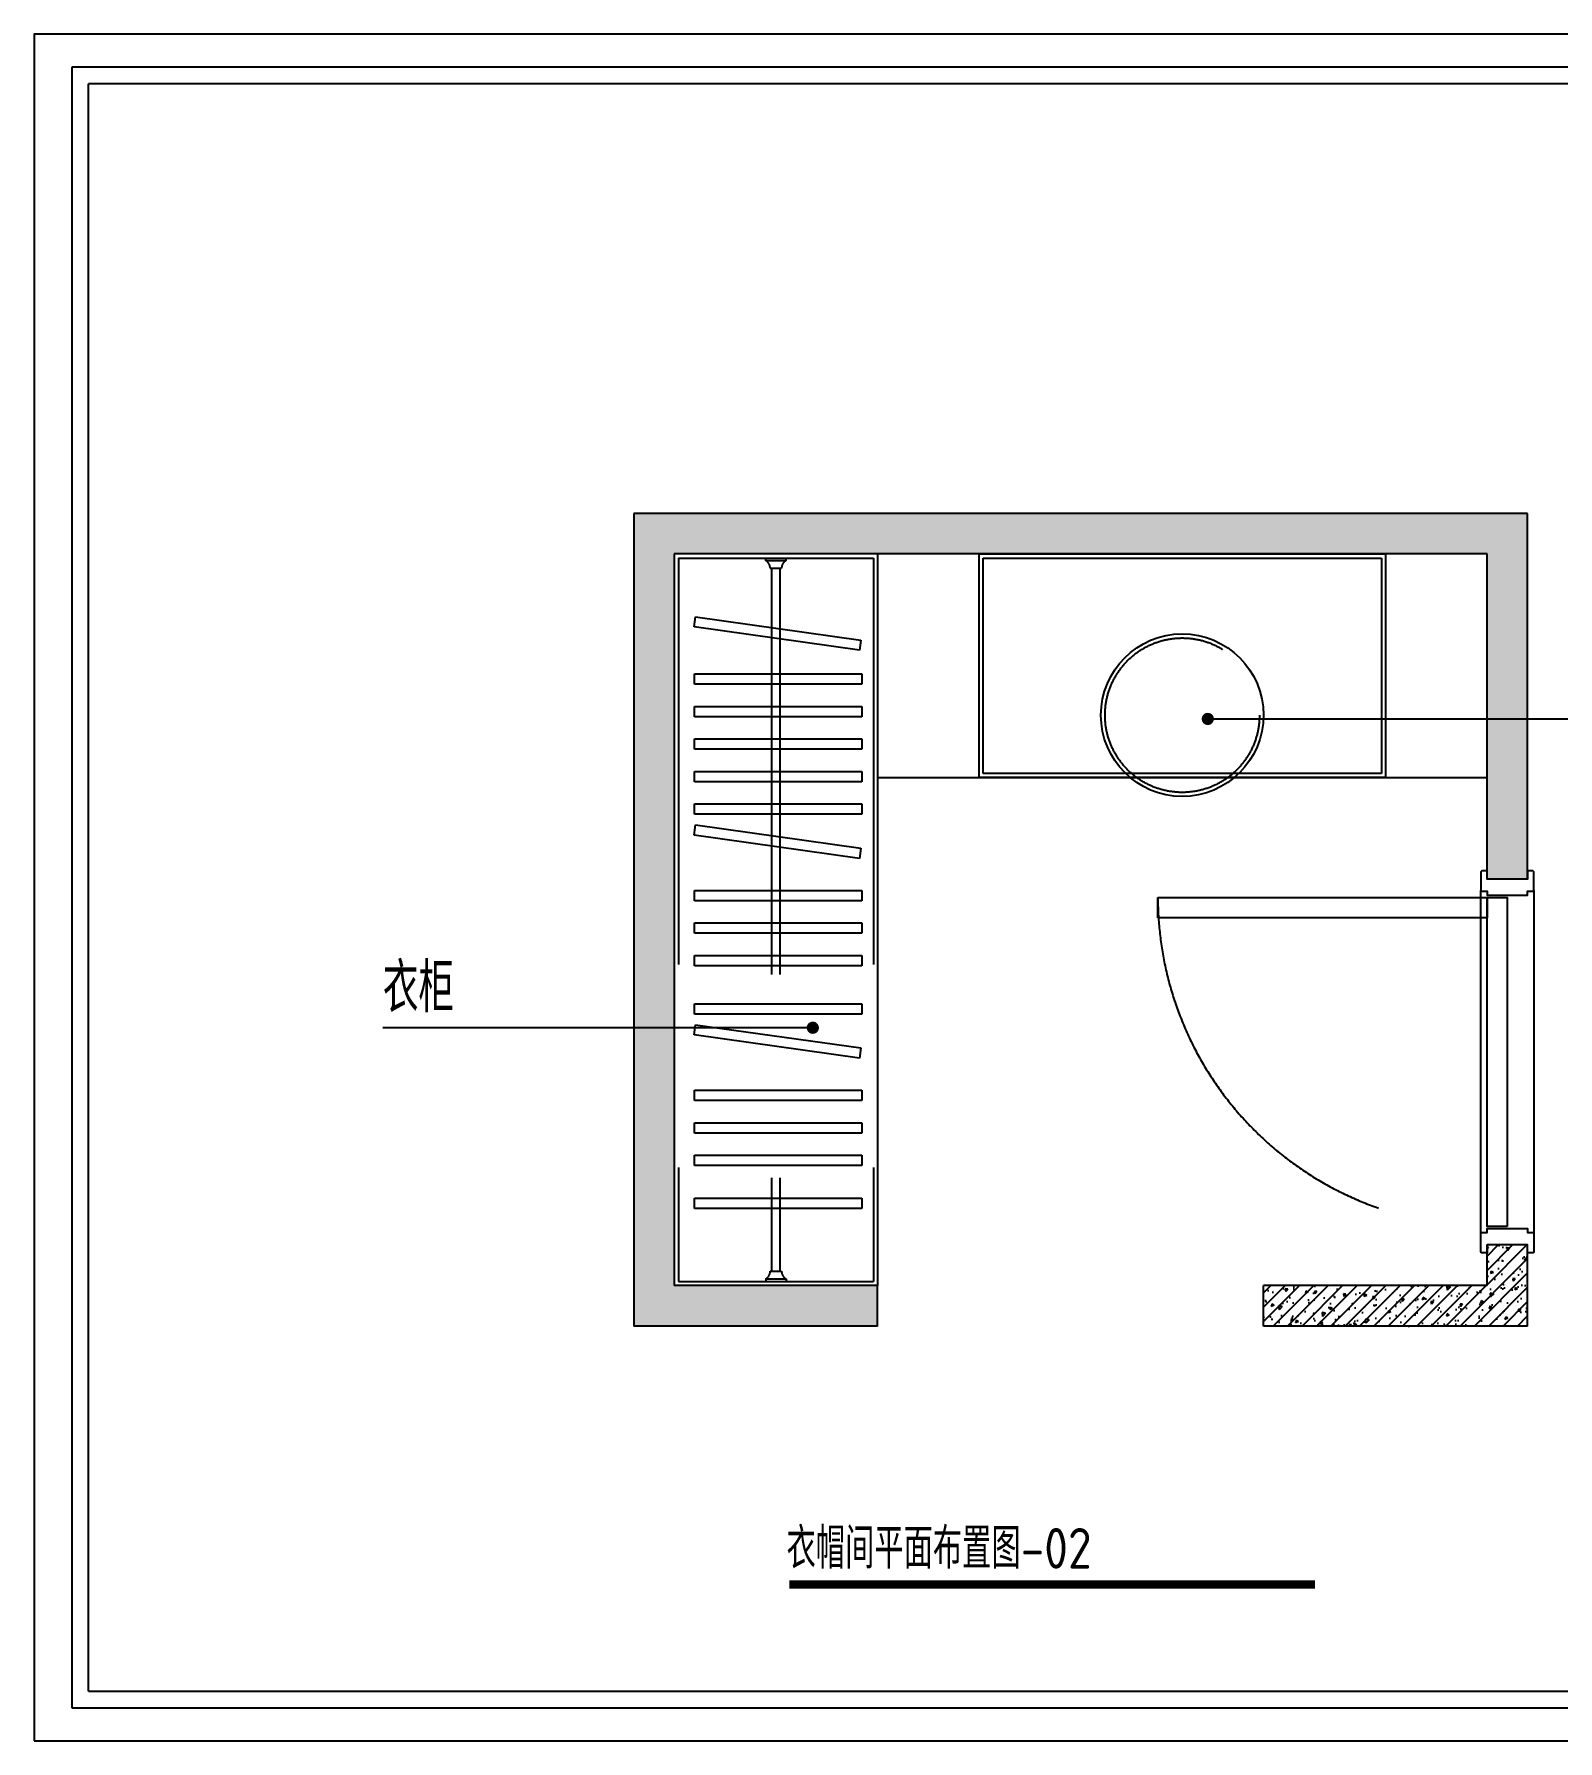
# Model space of a CAD drawing. Extents: x 23971 to 232415, y -48119 to 67869.
# Drawn here: x 196275 to 200024, y -15667 to -11467 of the extents above; entities that cross this region are included whole.
import ezdxf

# ---------------------------------------------------------------- set-up
doc = ezdxf.new("R2010")
doc.units = 0
doc.header["$LTSCALE"] = 1000
doc.header["$MEASUREMENT"] = 0
doc.linetypes.add('DASHED', pattern=[0.75, 0.5, -0.25])
for name, color, linetype in [('A-rc 混凝土墙', 255, 'Continuous'), ('A-WINDOW-门窗', 153, 'Continuous'), ('D-door门', 42, 'Continuous'), ('D-门套', 42, 'Continuous'), ('DIM_SYMB', 3, 'Continuous'), ('PM-家具', 146, 'Continuous'), ('PUB_DIM', 3, 'Continuous'), ('PUB_TEXT', 7, 'Continuous'), ('T-text 文字说明', 42, 'Continuous'), ('活动家具', 7, 'Continuous')]:
    doc.layers.add(name, color=color, linetype=linetype)
doc.styles.add('_TCH_DIM', font='SIMPLEX', dxfattribs={"bigfont": 'GBCBIG'})
doc.styles.get("Standard").update_dxf_attribs({"font": 'gbenor.shx', "bigfont": 'gbcbig.shx'})
doc.dimstyles.new('ISO-25', dxfattribs={"dimtxt": 2.5, "dimasz": 2.5, "dimexe": 1.25, "dimexo": 0.625, "dimtad": 1, "dimtxsty": 'Standard', "dimcen": 2.5, "dimadec": 0, "dimazin": 0, "dimtfac": 1, "dimtmove": 0, "dimatfit": 3, "dimfxl": 1, "dimarcsym": 0})

# ---------------------------------------------------------------- blocks, each defined once
blk = doc.blocks.new('20kuang')
at = {"color": 251}
for p, q in [((-187899.8, 32554.2), (-193665.6, 32554.2)), ((-193665.6, 32554.2), (-193665.6, 28516.8)), ((-193665.6, 28516.8), (-187899.8, 28516.8))]:
    blk.add_line(p, q, dxfattribs=at)
for p, q in [((-187940.5, 32513.5), (-193624.9, 32513.5)), ((-193624.9, 28557.5), (-193624.9, 32513.5)), ((-193624.9, 28557.5), (-187940.5, 28557.5))]:
    blk.add_line(p, q)
blk.add_lwpolyline([(-193758.5, 28435.5), (-187818.5, 28435.5), (-187818.5, 32635.5), (-193758.5, 32635.5)], close=True)
blk = doc.blocks.new('dgdfgf45242')
at = {"layer": 'A-WINDOW-门窗', "color": 250, "linetype": 'DASHED', "ltscale": 2}
for points in [[(19048.8, 7603.3), (19892.8, 7603.3)], [(19892.8, 7473.3), (19048.8, 7473.3)]]:
    blk.add_lwpolyline(points, dxfattribs=at)
at = {"layer": 'A-WINDOW-门窗', "color": 250, "linetype": 'DASHED', "ltscale": 2, "elevation": 0}
blk.add_lwpolyline([(19115.8, 6678.3), (19065.8, 6678.3), (19065.8, 7488.3), (19115.8, 7488.3), (19115.8, 7478.3), (19115.8, 7478.3), (19115.8, 6688.3), (19115.8, 6688.3), (19115.8, 6678.3)], dxfattribs=at)
at = {"layer": 'A-WINDOW-门窗', "color": 250, "linetype": 'DASHED', "ltscale": 2}
blk.add_arc((19065.8, 7488.3, 0), 810, 270, 0, dxfattribs=at)
at = {"layer": 'D-door门', "ltscale": 0.5, "elevation": 0}
blk.add_lwpolyline([(19875.8, 7538.3), (19875.8, 7488.3), (19065.8, 7488.3), (19065.8, 7538.3), (19075.8, 7538.3), (19075.8, 7538.3), (19865.8, 7538.3), (19865.8, 7538.3), (19875.8, 7538.3)], dxfattribs=at)
at = {"layer": 'D-门套', "lineweight": 25}
for points in [[(19000.8, 7488.3), (19000.8, 7475.3), (19002.8, 7473.3), (19048.8, 7473.3), (19050.8, 7475.3), (19050.8, 7488.3), (19060.8, 7488.3), (19060.8, 7588.3), (19050.8, 7588.3), (19050.8, 7601.3), (19048.8, 7603.3), (19002.8, 7603.3), (19000.8, 7601.3), (19000.8, 7588.3), (19020.8, 7588.3), (19020.8, 7488.3), (19000.8, 7488.3)], [(19940.8, 7488.3), (19940.8, 7475.3), (19938.8, 7473.3), (19892.8, 7473.3), (19890.8, 7475.3), (19890.8, 7488.3), (19880.8, 7488.3), (19880.8, 7588.3), (19890.8, 7588.3), (19890.8, 7601.3), (19892.8, 7603.3), (19938.8, 7603.3), (19940.8, 7601.3), (19940.8, 7588.3), (19920.8, 7588.3), (19920.8, 7488.3), (19940.8, 7488.3)]]:
    blk.add_lwpolyline(points, dxfattribs=at)
blk = doc.blocks.new('1800x500yigui')
for p, q in [((-129272.4, -63150.7), (-129272.4, -64950.7)), ((-128772.4, -63150.7, 0), (-129272.4, -63150.7)), ((-128772.4, -63150.7), (-128772.4, -64950.7)), ((-128772.4, -64950.7, 0), (-129272.4, -64950.7))]:
    blk.add_line(p, q)
at = {"layer": 'A-WINDOW-门窗', "color": 250, "linetype": 'DASHED', "ltscale": 2}
for p, q in [((-129262.4, -63160.7, 0), (-129262.4, -64940.7, 0)), ((-129262.4, -63160.7, 0), (-128782.4, -63160.7, 0)), ((-129047.4, -63166.7, 0), (-129047.4, -63160.7, 0)), ((-129047.4, -63166.7, 0), (-129047.4, -63160.7, 0)), ((-129047.4, -63166.7, 0), (-128997.4, -63166.7, 0)), ((-129047.4, -63166.7, 0), (-128997.4, -63166.7, 0)), ((-128997.4, -63166.7, 0), (-128997.4, -63160.7, 0)), ((-128997.4, -63166.7, 0), (-128997.4, -63160.7, 0)), ((-128782.4, -63160.7, 0), (-128782.4, -64940.7, 0)), ((-129036.4, -63185.7, 0), (-129008.4, -63185.7, 0)), ((-129036.4, -63185.7, 0), (-129008.4, -63185.7, 0)), ((-129032.8, -63185.7, 0), (-129032.8, -64915.7, 0)), ((-129012.8, -63185.7, 0), (-129012.8, -64915.7, 0)), ((-129036.4, -64915.7, 0), (-129008.4, -64915.7, 0)), ((-129036.4, -64915.7, 0), (-129008.4, -64915.7, 0)), ((-129262.4, -64940.7, 0), (-128782.4, -64940.7, 0)), ((-129047.4, -64934.7, 0), (-128997.4, -64934.7, 0)), ((-129047.4, -64934.7, 0), (-129047.4, -64940.7, 0)), ((-129047.4, -64934.7, 0), (-128997.4, -64934.7, 0)), ((-129047.4, -64934.7, 0), (-129047.4, -64940.7, 0)), ((-128997.4, -64934.7, 0), (-128997.4, -64940.7, 0)), ((-128997.4, -64934.7, 0), (-128997.4, -64940.7, 0))]:
    blk.add_line(p, q, dxfattribs=at)
at = {"layer": 'A-WINDOW-门窗', "color": 250, "linetype": 'DASHED', "ltscale": 2, "elevation": 0}
for points in [[(-129220.3, -63305.1), (-128813.2, -63362.4), (-128816.7, -63387.6), (-129223.8, -63330.2)], [(-129222.3, -63445.9), (-128811.1, -63445.9), (-128811.1, -63471.3), (-129222.3, -63471.3)], [(-129222.3, -63525.9), (-128811.1, -63525.9), (-128811.1, -63551.3), (-129222.3, -63551.3)], [(-129222.3, -63605.9), (-128811.1, -63605.9), (-128811.1, -63631.3), (-129222.3, -63631.3)], [(-129222.3, -63685.9), (-128811.1, -63685.9), (-128811.1, -63711.3), (-129222.3, -63711.3)], [(-129222.3, -63765.9), (-128811.1, -63765.9), (-128811.1, -63791.3), (-129222.3, -63791.3)], [(-129220.3, -63817.3), (-128813.2, -63874.6), (-128816.7, -63899.7), (-129223.8, -63842.4)], [(-129222.3, -63978.6), (-128811.1, -63978.6), (-128811.1, -64004), (-129222.3, -64004)], [(-129222.3, -64058.6), (-128811.1, -64058.6), (-128811.1, -64084), (-129222.3, -64084)], [(-129222.3, -64138.6), (-128811.1, -64138.6), (-128811.1, -64164), (-129222.3, -64164)], [(-129222.3, -64257.7), (-128811.1, -64257.7), (-128811.1, -64283), (-129222.3, -64283)], [(-129220.3, -64309), (-128813.2, -64366.3), (-128816.7, -64391.5), (-129223.8, -64334.1)], [(-129222.3, -64470.4), (-128811.1, -64470.4), (-128811.1, -64495.7), (-129222.3, -64495.7)], [(-129222.3, -64550.4), (-128811.1, -64550.4), (-128811.1, -64575.7), (-129222.3, -64575.7)], [(-129222.3, -64630.4), (-128811.1, -64630.4), (-128811.1, -64655.7), (-129222.3, -64655.7)], [(-129222.3, -64736.3), (-128811.1, -64736.3), (-128811.1, -64761.7), (-129222.3, -64761.7)]]:
    blk.add_lwpolyline(points, close=True, dxfattribs=at)
at = {"layer": 'A-WINDOW-门窗', "color": 250, "linetype": 'DASHED', "ltscale": 2}
for centre, start, end in [((-129058.4, -63185.7, 0), 0.0527, 60.0844), ((-129058.4, -63185.7, 0), 0.0527, 60.0844), ((-128986.5, -63185.7, 0), 119.9156, 179.9473), ((-129058.3, -64915.6, 0), 299.9156, 359.9473), ((-129058.3, -64915.6, 0), 299.9156, 359.9473), ((-128986.5, -64915.6, 0), 180.0527, 240.0844)]:
    blk.add_arc(centre, 21.9, start, end, dxfattribs=at)

msp = doc.modelspace()

# ---------------------------------------------------------------- hatches: boundary and pattern name
at = {"layer": '活动家具'}
h = msp.add_hatch(dxfattribs=at)
h.set_pattern_fill('钢筋混凝土', color=251, scale=10, angle=180)
h.set_pattern_definition([(225, (336821.013, 49020.184), (17.6776695, -17.6776695), []), (230, (336821.013, 49020.184), (-71.726018, 6.275213), [7.5, -82.5]), (175, (336821.01, 49020.184), (13.875133, -75.219213), [6, -66]), (280.4514, (336815.036, 49020.71), (-57.850938, -68.943954), [6.37402, -70.11421]), (226.1842, (336821.01, 49000.18), (-106.724105, 16.5519), [11.25, -123.75]), (276.6356, (336812.12, 49001.56), (-93.46627, -97.41179), [9.56103, -105.1713]), (171.1842, (336821.01, 49000.18), (-93.466195, -97.41186), [9, -99]), (201, (336811.013, 49005.184), (-59.690705, 40.26189), [7.5, -82.5]), (146, (336811.01, 49005.184), (-24.331533, -72.515005), [6, -66]), (251.4514, (336806.04, 49008.54), (-84.022263, -32.25305), [6.37402, -70.11421]), (217.5, (336821.013, 49020.184), (-1.2159855, -33.2893854), [0, -65.2, 0, -67, 0, -66.25]), (187.5, (336821.013, 49020.184), (-26.306954, -39.441171), [0, -38.2, 0, -63.7, 0, -25.25]), (147.5, (336843.313, 49020.184), (-53.3822436, 2.255487), [0, -25, 0, -78, 0, -103.5]), (137.5, (336853.313, 49020.184), (-58.318617, -10.010498), [0, -32.5, 0, -51.8, 0, -73.5])])
h.paths.add_polyline_path([(198349.9, -14546.6), (197849.9, -14546.6), (197849.9, -12746.6), (199849.9, -12746.6), (199849.9, -13296.6), (199849.9, -13546.6), (199949.9, -13546.6), (199949.9, -12646.6), (197749.9, -12646.6), (197749.9, -14646.6), (198349.9, -14646.6)])
h = msp.add_hatch(dxfattribs=at)
h.set_pattern_fill('钢筋混凝土', color=251, scale=10, angle=180)
h.set_pattern_definition([(225, (0, 0), (17.6776695, -17.6776695), []), (230, (0, 0), (-71.726018, 6.275213), [7.5, -82.5]), (175, (0, 0), (13.875133, -75.219213), [6, -66]), (280.4514, (-5.98, 0.52), (-57.850938, -68.943954), [6.37402, -70.11421]), (226.1842, (-2e-15, -20), (-106.724105, 16.5519), [11.25, -123.75]), (276.6356, (-8.89, -18.62), (-93.46627, -97.411787), [9.56103, -105.1713]), (171.1842, (-2e-15, -20), (-93.466195, -97.41186), [9, -99]), (201, (-10, -15), (-59.690705, 40.261889), [7.5, -82.5]), (146, (-10, -15), (-24.331533, -72.515005), [6, -66]), (251.4514, (-14.974, -11.645), (-84.022263, -32.25305), [6.37402, -70.11421]), (217.5, (0, 0), (-1.2159855, -33.2893854), [0, -65.2, 0, -67, 0, -66.25]), (187.5, (0, 0), (-26.306954, -39.441171), [0, -38.2, 0, -63.7, 0, -25.25]), (147.5, (22.3, -3e-15), (-53.3822436, 2.255487), [0, -25, 0, -78, 0, -103.5]), (137.5, (32.3, -4e-15), (-58.318617, -10.010498), [0, -32.5, 0, -51.8, 0, -73.5])])
h.paths.add_polyline_path([(199949.9, -14446.6), (199849.9, -14446.6), (199849.9, -14466.6), (199849.9, -14546.6), (199299.9, -14546.6), (199299.9, -14646.6), (199949.9, -14646.6)])

# ---------------------------------------------------------------- linework, layer by layer
at = {"layer": 'A-rc 混凝土墙'}
for p, q in [((197749.9, -12646.6), (197749.9, -14646.6)), ((199949.9, -12646.6), (197749.9, -12646.6)), ((199949.9, -13546.6), (199949.9, -12646.6)), ((199849.9, -12746.6), (197849.9, -12746.6)), ((197849.9, -12746.6), (197849.9, -14546.6)), ((199849.9, -13546.6), (199849.9, -12746.6)), ((199949.9, -13546.6), (199849.9, -13546.6)), ((199849.9, -14546.6), (199849.9, -14446.6)), ((199949.9, -14446.6), (199849.9, -14446.6)), ((199949.9, -14646.6), (199949.9, -14446.6)), ((198349.9, -14546.6), (197849.9, -14546.6)), ((198349.9, -14646.6), (198349.9, -14546.6)), ((199849.9, -14546.6), (199299.9, -14546.6)), ((199299.9, -14646.6), (199299.9, -14546.6)), ((198349.9, -14646.6), (197749.9, -14646.6)), ((199949.9, -14646.6), (199299.9, -14646.6))]:
    msp.add_line(p, q, dxfattribs=at)
at = {"layer": 'A-WINDOW-门窗', "color": 250, "linetype": 'DASHED', "ltscale": 2}
msp.add_lwpolyline([(198609.9, -12756.6), (199589.9, -12756.6), (199589.9, -13286.6), (198609.9, -13286.6)], close=True, dxfattribs=at)
at = {"layer": 'A-WINDOW-门窗', "color": 9}
msp.add_circle((199099.9, -13143.3), 200, dxfattribs=at)
at = {"layer": 'A-WINDOW-门窗', "color": 250, "linetype": 'DASHED', "ltscale": 2}
msp.add_circle((199099.9, -13143.3), 190, dxfattribs=at)
at = {"layer": 'DIM_SYMB', "const_width": 21}
msp.add_lwpolyline([(198133, -15282.7), (199426.6, -15282.7)], dxfattribs=at)
at = {"layer": 'PM-家具'}
for points in [[(199849.9, -12746.6), (198349.9, -12746.6), (198349.9, -13296.6), (199849.9, -13296.6)], [(198599.9, -12746.6), (199599.9, -12746.6), (199599.9, -13296.6), (198599.9, -13296.6)]]:
    msp.add_lwpolyline(points, close=True, dxfattribs=at)

# ---------------------------------------------------------------- block references
at = {"color": 146}
msp.add_blockref('20kuang', (390033, -44102.8), dxfattribs=at)
at = {"rotation": 270}
msp.add_blockref('dgdfgf45242', (192361.6, 5474.2), dxfattribs=at)
at = {"layer": 'PM-家具'}
msp.add_blockref('1800x500yigui', (327122.3, 50404.1), dxfattribs=at)

# ---------------------------------------------------------------- texts
at = {"layer": 'PUB_TEXT', "style": '_TCH_DIM'}
msp.add_text('衣柜', height=121.53, dxfattribs=at).set_placement((197132.9, -13874.7))
at = {"layer": 'T-text 文字说明', "color": 0}
msp.add_text('衣帽间平面布置图-02', height=100.019, dxfattribs=at).set_placement((198126.2, -15243.5))

# ---------------------------------------------------------------- leaders
at = {"layer": 'PUB_DIM'}
for points in [[(199162.8, -13152.5), (200568.5, -13152.5)], [(198190.7, -13912.5), (197132.9, -13912.5)]]:
    msp.add_leader(points, dimstyle='ISO-25', override={"dimscale": 0, "dimasz": 120, "dimtad": 0, "dimldrblk": 'DotSmall', "dimfxl": 100, "dimfxlon": 1, "dimarcsym": 1}, dxfattribs=at)

doc.saveas('drawing.dxf')
